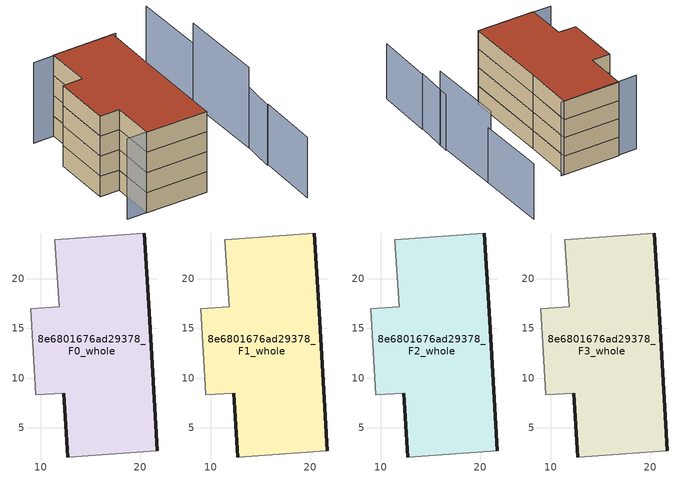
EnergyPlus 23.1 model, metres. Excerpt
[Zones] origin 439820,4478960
8e6801676ad29378_F0_whole
 floor ground (EU_floor_Construction): 20.42,24.62 20.91,16.62 21.75,2.67 12.69,2.04 12.3,8.48 9.48,8.33 8.96,17 11.83,17.19 11.42,23.96 z0
 wall outside (EU_wall_Construction): 21.75,2.67 20.91,16.62 20.42,24.62 / 12.3,8.48 12.69,2.04 z0:3
 wall adiabatic (EU_wall_Construction): 20.42,24.62 11.42,23.96 11.83,17.19 8.96,17 9.48,8.33 12.3,8.48 / 12.69,2.04 21.75,2.67 z0:3
8e6801676ad29378_F1_whole
 floor to 8e6801676ad29378_F0_whole (EU_floor_Construction): 20.42,24.62 20.91,16.62 21.75,2.67 12.69,2.04 12.3,8.48 9.48,8.33 8.96,17 11.83,17.19 11.42,23.96 z3
 wall outside (EU_wall_Construction): 21.75,2.67 20.91,16.62 20.42,24.62 / 12.3,8.48 12.69,2.04 z3:6
 wall adiabatic (EU_wall_Construction): 20.42,24.62 11.42,23.96 11.83,17.19 8.96,17 9.48,8.33 12.3,8.48 / 12.69,2.04 21.75,2.67 z3:6
8e6801676ad29378_F2_whole
 floor to 8e6801676ad29378_F1_whole (EU_floor_Construction): 20.42,24.62 20.91,16.62 21.75,2.67 12.69,2.04 12.3,8.48 9.48,8.33 8.96,17 11.83,17.19 11.42,23.96 z6
 wall outside (EU_wall_Construction): 21.75,2.67 20.91,16.62 20.42,24.62 / 12.3,8.48 12.69,2.04 z6:9
 wall adiabatic (EU_wall_Construction): 20.42,24.62 11.42,23.96 11.83,17.19 8.96,17 9.48,8.33 12.3,8.48 / 12.69,2.04 21.75,2.67 z6:9
8e6801676ad29378_F3_whole
 floor to 8e6801676ad29378_F2_whole (EU_floor_Construction): 20.42,24.62 20.91,16.62 21.75,2.67 12.69,2.04 12.3,8.48 9.48,8.33 8.96,17 11.83,17.19 11.42,23.96 z9
 wall outside (EU_wall_Construction): 21.75,2.67 20.91,16.62 20.42,24.62 / 12.3,8.48 12.69,2.04 z9:12
 wall adiabatic (EU_wall_Construction): 20.42,24.62 11.42,23.96 11.83,17.19 8.96,17 9.48,8.33 12.3,8.48 / 12.69,2.04 21.75,2.67 z9:12
 roof outside (EU_roof_Construction): 21.75,2.67 20.91,16.62 20.42,24.62 11.42,23.96 11.83,17.19 8.96,17 9.48,8.33 12.3,8.48 12.69,2.04 z12
shading: 9.84,1.95 21.75,2.67 / 31.61,9.37 30.63,21.99 / 20.93,24.67 8.4,23.61 z0:12; 32.2,-4.75 31.77,4.6 / 31.63,4.55 31.6,10.94 / 30.69,21.36 29.83,32.67 z0:9
[Building]
EU S2 Campaign: North Axis=0; Terrain=City; Solar Distribution=FullExterior
[Site:Location]
Madrid: Latitude=40.5; Longitude=-3.5; Time Zone=1; Elevation=609
[SizingPeriod:WeatherFileDays]
AnnualSizingPeriod: Begin Month=1; Begin Day of Month=1; End Month=12; End Day of Month=31; Day of Week for Start Day=Monday; Use Weather File Daylight Saving Period=No; Use Weather File Rain and Snow Indicators=No
[MATERIAL]
EU_InternalMass_Material: Roughness=MediumRough; Thickness=0.1; Conductivity=1; Density=1800; Specific Heat=900; Thermal Absorptance=0.9; Solar Absorptance=0.7; Visible Absorptance=0.7
[MATERIAL:NOMASS] Roughness=MediumRough; Thermal Absorptance=0.9; Solar Absorptance=0.7; Visible Absorptance=0.7
Name | Thermal Resistance
EU_wall_NoMass | 0.459673
EU_roof_NoMass | 0.495815
EU_floor_NoMass | 0.788942
[CONSTRUCTION]
EU_wall_Construction: EU_wall_NoMass
EU_roof_Construction: EU_roof_NoMass
EU_floor_Construction: EU_floor_NoMass
EU_InternalMass_Construction: EU_InternalMass_Material
[ZONE] Type=1; Multiplier=1; Ceiling Height=autocalculate; Floor Area=autocalculate; Part of Total Floor Area=Yes
Name | Volume
8e6801676ad29378_F0_whole | 671.458
8e6801676ad29378_F1_whole; 8e6801676ad29378_F2_whole; 8e6801676ad29378_F3_whole | 671.459
[INTERNALMASS] Construction=EU_InternalMass_Construction; Surface Area=223.819
Name | Zone or ZoneList
8e6801676ad29378_F0_whole_EU_InternalMass | 8e6801676ad29378_F0_whole
8e6801676ad29378_F1_whole_EU_InternalMass | 8e6801676ad29378_F1_whole
8e6801676ad29378_F2_whole_EU_InternalMass | 8e6801676ad29378_F2_whole
8e6801676ad29378_F3_whole_EU_InternalMass | 8e6801676ad29378_F3_whole
[OTHEREQUIPMENT] Fuel Type=Electricity; Design Level Calculation Method=Watts/Area; Power per Zone Floor Area=1; Fraction Latent=0; Fraction Radiant=0; Fraction Lost=0; Carbon Dioxide Generation Rate=0; EndUse Subcategory=EU_Step8_InternalGains
Name | Zone or ZoneList or Space or SpaceList | Schedule
EU_Step8_InternalGain_8e6801676ad29378_F0_whole_f000 | 8e6801676ad29378_F0_whole | EU_Step8_GainSchedule_8e6801676ad29378_F0_whole_f000
EU_Step8_InternalGain_8e6801676ad29378_F1_whole_f000 | 8e6801676ad29378_F1_whole | EU_Step8_GainSchedule_8e6801676ad29378_F1_whole_f000
EU_Step8_InternalGain_8e6801676ad29378_F2_whole_f000 | 8e6801676ad29378_F2_whole | EU_Step8_GainSchedule_8e6801676ad29378_F2_whole_f000
EU_Step8_InternalGain_8e6801676ad29378_F3_whole_f000 | 8e6801676ad29378_F3_whole | EU_Step8_GainSchedule_8e6801676ad29378_F3_whole_f000
[ZONEVENTILATION:DESIGNFLOWRATE] Schedule=EU_AlwaysOn; Design Flow Rate Calculation Method=AirChanges/Hour; Air Changes per Hour=0.719161; Ventilation Type=Natural; Fan Pressure Rise=0; Fan Total Efficiency=1; Constant Term Coefficient=1; Temperature Term Coefficient=0; Velocity Term Coefficient=0; Velocity Squared Term Coefficient=0; Minimum Indoor Temperature=-100; Maximum Indoor Temperature=100; Delta Temperature=-100; Minimum Outdoor Temperature=-100; Maximum Outdoor Temperature=100; Maximum Wind Speed=40
Name | Zone or ZoneList or Space or SpaceList
EU_ConstantAir_8e6801676ad29378_F0_whole | 8e6801676ad29378_F0_whole
EU_ConstantAir_8e6801676ad29378_F1_whole | 8e6801676ad29378_F1_whole
EU_ConstantAir_8e6801676ad29378_F2_whole | 8e6801676ad29378_F2_whole
EU_ConstantAir_8e6801676ad29378_F3_whole | 8e6801676ad29378_F3_whole
[HVACTEMPLATE:THERMOSTAT] Constant Heating Setpoint=20; Constant Cooling Setpoint=50
EU_HeatOnly_8e6801676ad29378_F0_whole; EU_HeatOnly_8e6801676ad29378_F1_whole; EU_HeatOnly_8e6801676ad29378_F2_whole; EU_HeatOnly_8e6801676ad29378_F3_whole
[HVACTEMPLATE:ZONE:IDEALLOADSAIRSYSTEM] System Availability Schedule=EU_AlwaysOn; Maximum Heating Supply Air Temperature=50; Minimum Cooling Supply Air Temperature=13; Maximum Heating Supply Air Humidity Ratio=0.0156; Minimum Cooling Supply Air Humidity Ratio=0.0077; Heating Limit=NoLimit; Cooling Limit=NoLimit; Heating Availability Schedule=EU_AlwaysOn; Cooling Availability Schedule=EU_CoolingOff; Dehumidification Control Type=ConstantSensibleHeatRatio; Cooling Sensible Heat Ratio=0.7; Dehumidification Setpoint=60; Humidification Control Type=None; Humidification Setpoint=30; Outdoor Air Method=None; Outdoor Air Flow Rate per Person=0.00944; Outdoor Air Flow Rate per Zone Floor Area=0; Outdoor Air Flow Rate per Zone=0; Demand Controlled Ventilation Type=None; Outdoor Air Economizer Type=NoEconomizer; Heat Recovery Type=None; Sensible Heat Recovery Effectiveness=0.7; Latent Heat Recovery Effectiveness=0.65
Name | Template Thermostat
8e6801676ad29378_F0_whole | EU_HeatOnly_8e6801676ad29378_F0_whole
8e6801676ad29378_F1_whole | EU_HeatOnly_8e6801676ad29378_F1_whole
8e6801676ad29378_F2_whole | EU_HeatOnly_8e6801676ad29378_F2_whole
8e6801676ad29378_F3_whole | EU_HeatOnly_8e6801676ad29378_F3_whole
[SIZING:ZONE] Zone Cooling Design Supply Air Temperature Input Method=SupplyAirTemperature; Zone Cooling Design Supply Air Temperature=13; Zone Heating Design Supply Air Temperature Input Method=SupplyAirTemperature; Zone Heating Design Supply Air Temperature=50; Zone Cooling Design Supply Air Humidity Ratio=0.008; Zone Heating Design Supply Air Humidity Ratio=0.008; Cooling Design Air Flow Method=DesignDay; Cooling Design Air Flow Rate=0; Cooling Minimum Air Flow per Zone Floor Area=0.000762; Cooling Minimum Air Flow=0; Cooling Minimum Air Flow Fraction=0.2; Heating Design Air Flow Method=DesignDay; Heating Design Air Flow Rate=0; Heating Maximum Air Flow per Zone Floor Area=0.002032; Heating Maximum Air Flow=0.141576; Heating Maximum Air Flow Fraction=0.3; Account for Dedicated Outdoor Air System=No; Dedicated Outdoor Air System Control Strategy=NeutralSupplyAir; Dedicated Outdoor Air Low Setpoint Temperature for Design=autosize; Dedicated Outdoor Air High Setpoint Temperature for Design=autosize; Zone Load Sizing Method=Sensible Load Only No Latent Load; Zone Latent Cooling Design Supply Air Humidity Ratio Input Method=HumidityRatioDifference; Zone Cooling Design Supply Air Humidity Ratio Difference=0.005; Zone Latent Heating Design Supply Air Humidity Ratio Input Method=HumidityRatioDifference; Zone Humidification Design Supply Air Humidity Ratio Difference=0.005
8e6801676ad29378_F0_whole; 8e6801676ad29378_F1_whole; 8e6801676ad29378_F2_whole; 8e6801676ad29378_F3_whole
[SCHEDULE:CONSTANT]
Name | Hourly Value
EU_AlwaysOn | 1
EU_CoolingOff | 0
[SCHEDULE:FILE] Column Number=1; Rows to Skip at Top=0; Number of Hours of Data=8760; Column Separator=Comma; Interpolate to Timestep=No; Minutes per Item=60; Adjust Schedule for Daylight Savings=Yes
Name | File
EU_Step8_GainSchedule_8e6801676ad29378_F0_whole_f000 | ../../schedules/8e6801676ad29378/8e6801676ad29378_F0_whole_f000_gain.csv
EU_Step8_GainSchedule_8e6801676ad29378_F1_whole_f000 | ../../schedules/8e6801676ad29378/8e6801676ad29378_F1_whole_f000_gain.csv
EU_Step8_GainSchedule_8e6801676ad29378_F2_whole_f000 | ../../schedules/8e6801676ad29378/8e6801676ad29378_F2_whole_f000_gain.csv
EU_Step8_GainSchedule_8e6801676ad29378_F3_whole_f000 | ../../schedules/8e6801676ad29378/8e6801676ad29378_F3_whole_f000_gain.csv
